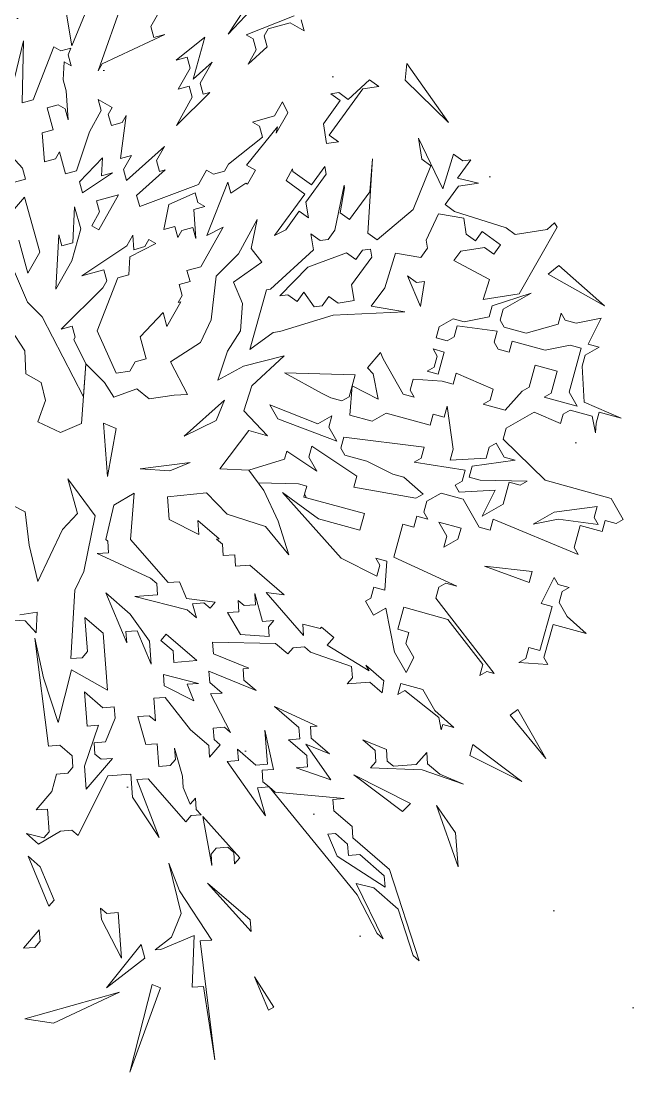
# Model space of a CAD drawing. Header units: millimetres. Extents: x -38151500 to -27467627, y -20617104 to -20349562.
# Drawn here: x -32390210 to -32389573, y -20486738 to -20485660 of the extents above; entities that cross this region are included whole.
import ezdxf

# ---------------------------------------------------------------- set-up
doc = ezdxf.new("R2010")
doc.units = ezdxf.units.MM
doc.header["$MEASUREMENT"] = 0
doc.layers.add('Новый_ГП_озеленение_газон_Ном._пера__74', color=74, linetype='Continuous', lineweight=20)
doc.layers.add('Новый_ГП_озеленение_кустарники_Ном._пера__10', color=7, linetype='Continuous', lineweight=5, true_color=0x616d3a)

msp = doc.modelspace()

# ---------------------------------------------------------------- hatches: boundary and pattern name
at = {"layer": 'Новый_ГП_озеленение_газон_Ном._пера__74', "linetype": 'Continuous', "lineweight": 20}
h = msp.add_hatch(dxfattribs=at)
h.set_pattern_fill('AR_SAND_0005', color=74, style=0, pattern_type=2)
h.set_pattern_definition([(37.5, (5709271.23, 0), (-24.0004694, 734.119856), [0, -579.12, 0, -647.7, 0, -619.125]), (7.5, (5709271.2, 0), (674.284925, 1075.23765), [0, -312.42, 0, -521.97, 0, -200.025]), (327.5, (5708802.6, 0), (1186.488555, 2.155777), [0, -190.5, 0, -685.8, 0, -895.35]), (317.5, (5708802.6, 0), (1145.334679, 334.393985), [0, -95.25, 0, -449.58, 0, -514.35])])
h.paths.add_polyline_path([(-32398350.35, -20497367.72), (-32396559.02, -20498487.23), (-32385931.21, -20481480.46), (-32389482.56, -20479260.77), (-32391580.09, -20482659.05), (-32389868.85, -20483779.86)])

# ---------------------------------------------------------------- linework, layer by layer
at = {"layer": 'Новый_ГП_озеленение_кустарники_Ном._пера__10', "color": 77, "lineweight": 5, "true_color": 0x616d3a}
for p, q in [((-32390083.2, -20485575.84), (-32390130.9, -20485710.44)), ((-32389963.42, -20485620.91), (-32389997.58, -20485672.86)), ((-32389997.58, -20485672.86), (-32389952.88, -20485625.6)), ((-32390166.01, -20485634.52), (-32390157.9, -20485684.88)), ((-32390157.9, -20485684.88), (-32390136.26, -20485632.36)), ((-32390076.69, -20485665.08), (-32390064.47, -20485643.49)), ((-32389929.94, -20485654.12), (-32389979.11, -20485673.81)), ((-32389956.56, -20485667.56), (-32389934.02, -20485661.32)), ((-32389934.02, -20485661.32), (-32389919.62, -20485669.47)), ((-32389919.62, -20485669.47), (-32389922.74, -20485658.2)), ((-32390126.82, -20485703.24), (-32390062.3, -20485673.23)), ((-32390073.57, -20485676.36), (-32390076.69, -20485665.08)), ((-32390062.3, -20485673.23), (-32390073.57, -20485676.36)), ((-32389979.11, -20485673.81), (-32389971.91, -20485677.89)), ((-32389960.64, -20485674.76), (-32389956.56, -20485667.56)), ((-32390207.32, -20485679.74), (-32390218.99, -20485728.1)), ((-32390208.67, -20485743.45), (-32390207.32, -20485679.74)), ((-32390021.41, -20485676.18), (-32390050.83, -20485699.74)), ((-32390033.32, -20485719.17), (-32390021.41, -20485676.18)), ((-32389971.91, -20485677.89), (-32389968.79, -20485689.16)), ((-32389957.52, -20485686.04), (-32389960.64, -20485674.76)), ((-32390176.07, -20485685.87), (-32390197.4, -20485740.33)), ((-32390168.87, -20485689.94), (-32390176.07, -20485685.87)), ((-32390158.85, -20485687.17), (-32390168.87, -20485689.94)), ((-32390161.67, -20485694.02), (-32390158.85, -20485687.17)), ((-32390158.55, -20485705.29), (-32390161.67, -20485694.02)), ((-32389976.94, -20485703.56), (-32389957.52, -20485686.04)), ((-32389968.79, -20485689.16), (-32389976.94, -20485703.56)), ((-32390166.7, -20485719.69), (-32390165.74, -20485701.22)), ((-32390165.74, -20485701.22), (-32390158.55, -20485705.29)), ((-32390130.9, -20485710.44), (-32390126.82, -20485703.24)), ((-32390050.83, -20485699.74), (-32390039.56, -20485696.62)), ((-32390039.56, -20485696.62), (-32390036.44, -20485707.89)), ((-32390013.89, -20485701.65), (-32390033.32, -20485719.17)), ((-32390026.12, -20485723.24), (-32390013.89, -20485701.65)), ((-32389816.02, -20485720.1), (-32389814.5, -20485703.12)), ((-32389814.5, -20485703.12), (-32389771.54, -20485763.35)), ((-32390036.44, -20485707.89), (-32390048.67, -20485729.49)), ((-32390163.58, -20485730.96), (-32390166.7, -20485719.69)), ((-32390048.67, -20485729.49), (-32390037.39, -20485726.37)), ((-32390037.39, -20485726.37), (-32390034.27, -20485737.64)), ((-32390022.99, -20485734.52), (-32390026.12, -20485723.24)), ((-32389874.57, -20485739.81), (-32389852.62, -20485719.61)), ((-32389843.17, -20485726.5), (-32389859.51, -20485729.07)), ((-32389852.62, -20485719.61), (-32389843.17, -20485726.5)), ((-32389771.54, -20485763.35), (-32389816.02, -20485720.1)), ((-32390161.41, -20485760.71), (-32390163.58, -20485730.96)), ((-32390050.57, -20485766.43), (-32390016.23, -20485732.64)), ((-32390034.27, -20485737.64), (-32390050.57, -20485766.43)), ((-32390016.23, -20485732.64), (-32390022.99, -20485734.52)), ((-32389859.51, -20485729.07), (-32389893.95, -20485776.35)), ((-32389892.2, -20485734.2), (-32389884.03, -20485732.92)), ((-32389882.74, -20485741.09), (-32389892.2, -20485734.2)), ((-32389884.03, -20485732.92), (-32389874.57, -20485739.81)), ((-32390197.4, -20485740.33), (-32390208.67, -20485743.45)), ((-32390183, -20485748.48), (-32390171.73, -20485745.36)), ((-32390176.76, -20485771.03), (-32390183, -20485748.48)), ((-32390171.73, -20485745.36), (-32390164.53, -20485749.44)), ((-32390164.53, -20485749.44), (-32390161.41, -20485760.71)), ((-32390116.31, -20485748.22), (-32390130.71, -20485740.07)), ((-32390130.71, -20485740.07), (-32390127.58, -20485751.34)), ((-32390120.39, -20485755.42), (-32390116.31, -20485748.22)), ((-32389941.91, -20485742.41), (-32389950.06, -20485756.8)), ((-32389936.31, -20485753.5), (-32389941.91, -20485742.41)), ((-32389899.96, -20485764.73), (-32389882.74, -20485741.09)), ((-32390127.58, -20485751.34), (-32390139.81, -20485772.94)), ((-32390117.26, -20485766.69), (-32390120.39, -20485755.42)), ((-32390107.9, -20485800.52), (-32390101.91, -20485756.37)), ((-32390101.91, -20485756.37), (-32390105.99, -20485763.57)), ((-32389950.06, -20485756.8), (-32389972.61, -20485763.05)), ((-32389948.19, -20485774.5), (-32389936.31, -20485753.5)), ((-32390188.03, -20485774.15), (-32390176.76, -20485771.03)), ((-32390105.99, -20485763.57), (-32390117.26, -20485766.69)), ((-32389978.59, -20485807.19), (-32389946.94, -20485768.08)), ((-32389972.61, -20485763.05), (-32389965.41, -20485767.13)), ((-32389965.41, -20485767.13), (-32389962.29, -20485778.4)), ((-32389946.94, -20485768.08), (-32389948.19, -20485774.5)), ((-32389896.75, -20485785.16), (-32389899.96, -20485764.73)), ((-32390185.86, -20485803.9), (-32390188.03, -20485774.15)), ((-32390139.81, -20485772.94), (-32390152.99, -20485813)), ((-32389962.29, -20485778.4), (-32389997.06, -20485806.24)), ((-32389893.95, -20485776.35), (-32389884.49, -20485783.23)), ((-32389799.09, -20485801.18), (-32389802.52, -20485779.39)), ((-32389802.52, -20485779.39), (-32389777.61, -20485831.3)), ((-32390225.93, -20485790.72), (-32390208.41, -20485810.14)), ((-32390062.8, -20485788.03), (-32390101.65, -20485823.06)), ((-32390070.95, -20485802.42), (-32390062.8, -20485788.03)), ((-32389884.49, -20485783.23), (-32389896.75, -20485785.16)), ((-32390174.59, -20485800.78), (-32390185.86, -20485803.9)), ((-32390170.51, -20485793.58), (-32390174.59, -20485800.78)), ((-32390164.27, -20485816.13), (-32390170.51, -20485793.58)), ((-32390149.87, -20485824.28), (-32390126.37, -20485799.56)), ((-32390126.37, -20485799.56), (-32390127.32, -20485818.03)), ((-32390096.62, -20485797.39), (-32390107.9, -20485800.52)), ((-32390104.78, -20485811.79), (-32390096.62, -20485797.39)), ((-32390067.83, -20485813.7), (-32390070.95, -20485802.42)), ((-32389849.41, -20485800.71), (-32389854.19, -20485876.83)), ((-32389852.44, -20485834.68), (-32389849.41, -20485800.71)), ((-32389789.64, -20485808.07), (-32389799.09, -20485801.18)), ((-32389777.61, -20485831.3), (-32389766.4, -20485796.04)), ((-32389766.4, -20485796.04), (-32389756.95, -20485802.93)), ((-32389748.78, -20485801.65), (-32389762.55, -20485820.56)), ((-32389756.95, -20485802.93), (-32389748.78, -20485801.65)), ((-32390208.41, -20485810.14), (-32390205.29, -20485821.42)), ((-32390152.99, -20485813), (-32390164.27, -20485816.13)), ((-32390101.65, -20485823.06), (-32390104.78, -20485811.79)), ((-32390091.33, -20485838.41), (-32390062.19, -20485812.14)), ((-32390062.19, -20485812.14), (-32390067.83, -20485813.7)), ((-32390019.61, -20485812.48), (-32390027.76, -20485826.88)), ((-32390012.41, -20485816.56), (-32390019.61, -20485812.48)), ((-32390001.14, -20485813.44), (-32390012.41, -20485816.56)), ((-32389997.06, -20485806.24), (-32390001.14, -20485813.44)), ((-32389969.59, -20485812.29), (-32389978.59, -20485807.19)), ((-32389977.74, -20485826.68), (-32389969.59, -20485812.29)), ((-32389938.01, -20485823.01), (-32389931.55, -20485810.83)), ((-32389931.55, -20485810.83), (-32389931.13, -20485813.55)), ((-32389931.13, -20485813.55), (-32389912.21, -20485827.33)), ((-32389912.21, -20485827.33), (-32389898.44, -20485808.42)), ((-32389898.44, -20485808.42), (-32389897.15, -20485816.59)), ((-32389807.73, -20485852.78), (-32389789.64, -20485808.07)), ((-32390205.29, -20485821.42), (-32390216.56, -20485824.54)), ((-32390146.75, -20485835.55), (-32390149.87, -20485824.28)), ((-32390116.05, -20485814.91), (-32390146.75, -20485835.55)), ((-32390127.32, -20485818.03), (-32390116.05, -20485814.91)), ((-32390019.35, -20485879.17), (-32389998.02, -20485824.71)), ((-32389998.02, -20485824.71), (-32389994.89, -20485835.99)), ((-32389919.1, -20485836.78), (-32389938.01, -20485823.01)), ((-32389897.15, -20485816.59), (-32389917.82, -20485844.96)), ((-32389762.55, -20485820.56), (-32389740.84, -20485825.52)), ((-32390027.76, -20485826.88), (-32390088.21, -20485849.69)), ((-32390058.46, -20485847.52), (-32390031.39, -20485835.69)), ((-32390031.39, -20485835.69), (-32390028.72, -20485845.35)), ((-32389994.89, -20485835.99), (-32389979.54, -20485825.66)), ((-32389979.54, -20485825.66), (-32389977.74, -20485826.68)), ((-32389888.17, -20485873.79), (-32389878.67, -20485827.64)), ((-32389878.24, -20485830.36), (-32389882.56, -20485856.16)), ((-32389878.67, -20485827.64), (-32389878.24, -20485830.36)), ((-32389873.11, -20485863.05), (-32389852.44, -20485834.68)), ((-32389761.27, -20485828.73), (-32389775.04, -20485847.64)), ((-32389740.84, -20485825.52), (-32389761.27, -20485828.73)), ((-32390233.82, -20485871.81), (-32390206.24, -20485839.89)), ((-32390206.24, -20485839.89), (-32390190.63, -20485896.26)), ((-32390132.35, -20485843.71), (-32390109.81, -20485837.46)), ((-32390129.23, -20485854.98), (-32390132.35, -20485843.71)), ((-32390109.81, -20485837.46), (-32390130.19, -20485873.45)), ((-32390088.21, -20485849.69), (-32390091.33, -20485838.41)), ((-32390028.72, -20485845.35), (-32390021.52, -20485849.43)), ((-32389950.1, -20485879.34), (-32389919.1, -20485836.78)), ((-32389917.82, -20485844.96), (-32389915.25, -20485861.3)), ((-32390156.81, -20485886.89), (-32390154.9, -20485849.95)), ((-32390154.9, -20485849.95), (-32390148.66, -20485872.5)), ((-32390137.38, -20485869.38), (-32390129.23, -20485854.98)), ((-32390063.49, -20485873.19), (-32390058.46, -20485847.52)), ((-32390021.52, -20485849.43), (-32390032.79, -20485852.55)), ((-32390032.79, -20485852.55), (-32390030.62, -20485882.3)), ((-32389924.71, -20485854.41), (-32389938.48, -20485873.32)), ((-32389915.25, -20485861.3), (-32389924.71, -20485854.41)), ((-32389882.56, -20485856.16), (-32389873.11, -20485863.05)), ((-32389844.74, -20485883.71), (-32389807.73, -20485852.78)), ((-32389781.93, -20485857.1), (-32389794.42, -20485884.18)), ((-32389756.13, -20485861.42), (-32389781.93, -20485857.1)), ((-32389775.04, -20485847.64), (-32389765.59, -20485854.53)), ((-32389765.59, -20485854.53), (-32389712.7, -20485871.34)), ((-32389987.08, -20485898.01), (-32389967.73, -20485862.73)), ((-32389967.73, -20485862.73), (-32389974.02, -20485892.58)), ((-32389753.56, -20485877.76), (-32389756.13, -20485861.42)), ((-32389670.56, -20485873.09), (-32389663.19, -20485866.31)), ((-32389663.19, -20485866.31), (-32389660.26, -20485870.68)), ((-32390174.07, -20485934.16), (-32390171.21, -20485878.74)), ((-32390171.21, -20485878.74), (-32390168.08, -20485890.02)), ((-32390148.66, -20485872.5), (-32390157.76, -20485905.37)), ((-32390130.19, -20485873.45), (-32390137.38, -20485869.38)), ((-32390101.39, -20485889.76), (-32390095.28, -20485878.96)), ((-32390095.28, -20485878.96), (-32390094.19, -20485893.83)), ((-32390052.22, -20485870.07), (-32390063.49, -20485873.19)), ((-32390049.1, -20485881.34), (-32390052.22, -20485870.07)), ((-32390045.02, -20485874.14), (-32390049.1, -20485881.34)), ((-32390033.75, -20485871.02), (-32390045.02, -20485874.14)), ((-32390030.62, -20485882.3), (-32390033.75, -20485871.02)), ((-32390025.64, -20485911.26), (-32390002.71, -20485870.77)), ((-32390002.71, -20485870.77), (-32390019.35, -20485879.17)), ((-32389938.48, -20485873.32), (-32389950.1, -20485879.34)), ((-32389910.11, -20485893.99), (-32389912.68, -20485877.64)), ((-32389912.68, -20485877.64), (-32389903.23, -20485884.53)), ((-32389895.05, -20485883.25), (-32389888.17, -20485873.79)), ((-32389854.19, -20485876.83), (-32389844.74, -20485883.71)), ((-32389744.11, -20485884.65), (-32389753.56, -20485877.76)), ((-32389737.22, -20485875.19), (-32389744.11, -20485884.65)), ((-32389718.31, -20485888.97), (-32389737.22, -20485875.19)), ((-32389712.7, -20485871.34), (-32389703.25, -20485878.23)), ((-32389703.25, -20485878.23), (-32389670.56, -20485873.09)), ((-32389660.26, -20485870.68), (-32389699.28, -20485939.01)), ((-32390230.7, -20485883.08), (-32390203.02, -20485947.44)), ((-32390202.86, -20485917.86), (-32390212.23, -20485884.03)), ((-32390168.08, -20485890.02), (-32390156.81, -20485886.89)), ((-32390147.44, -20485920.72), (-32390101.39, -20485889.76)), ((-32390071.65, -20485887.59), (-32390098.27, -20485901.03)), ((-32390082.92, -20485890.71), (-32390078.84, -20485883.51)), ((-32390078.84, -20485883.51), (-32390071.65, -20485887.59)), ((-32389903.23, -20485884.53), (-32389895.05, -20485883.25)), ((-32389794.42, -20485884.18), (-32389793.14, -20485892.35)), ((-32389725.2, -20485898.42), (-32389718.31, -20485888.97)), ((-32390190.63, -20485896.26), (-32390202.86, -20485917.86)), ((-32390098.27, -20485901.03), (-32390099.22, -20485919.5)), ((-32390094.19, -20485893.83), (-32390082.92, -20485890.71)), ((-32390009.8, -20485921.08), (-32389987.08, -20485898.01)), ((-32389974.02, -20485892.58), (-32389963.03, -20485906.72)), ((-32389954.01, -20485934.38), (-32389910.11, -20485893.99)), ((-32389876.14, -20485897.02), (-32389915.72, -20485911.61)), ((-32389866.69, -20485903.91), (-32389876.14, -20485897.02)), ((-32389859.8, -20485894.45), (-32389866.69, -20485903.91)), ((-32389851.63, -20485893.17), (-32389859.8, -20485894.45)), ((-32389850.34, -20485901.34), (-32389851.63, -20485893.17)), ((-32389825.83, -20485897.49), (-32389837.03, -20485932.75)), ((-32389800.03, -20485901.81), (-32389825.83, -20485897.49)), ((-32389793.14, -20485892.35), (-32389800.03, -20485901.81)), ((-32389766.05, -20485904.84), (-32389759.17, -20485895.39)), ((-32389759.17, -20485895.39), (-32389734.65, -20485891.54)), ((-32389734.65, -20485891.54), (-32389725.2, -20485898.42)), ((-32390157.76, -20485905.37), (-32390174.07, -20485934.16)), ((-32390039.73, -20485915.17), (-32390025.64, -20485911.26)), ((-32389963.03, -20485906.72), (-32389991.92, -20485927.25)), ((-32389915.72, -20485911.61), (-32389944.55, -20485941.27)), ((-32389871, -20485929.71), (-32389850.34, -20485901.34)), ((-32389729.52, -20485924.22), (-32389766.05, -20485904.84)), ((-32389669.37, -20485918.74), (-32389658.44, -20485909.99)), ((-32389658.44, -20485909.99), (-32389611.89, -20485951.52)), ((-32390124.89, -20485914.47), (-32390147.44, -20485920.72)), ((-32390121.77, -20485925.75), (-32390124.89, -20485914.47)), ((-32390099.22, -20485919.5), (-32390110.5, -20485922.62)), ((-32390036.61, -20485926.44), (-32390039.73, -20485915.17)), ((-32390015.02, -20485965.79), (-32390009.8, -20485921.08)), ((-32389813.8, -20485920.72), (-32389804.35, -20485927.61)), ((-32389800.49, -20485952.12), (-32389813.8, -20485920.72)), ((-32389611.89, -20485951.52), (-32389669.37, -20485918.74)), ((-32390168.78, -20485975.18), (-32390125.85, -20485932.95)), ((-32390110.5, -20485922.62), (-32390131.83, -20485977.09)), ((-32390125.85, -20485932.95), (-32390121.77, -20485925.75)), ((-32390047.88, -20485929.56), (-32390036.61, -20485926.44)), ((-32390044.76, -20485940.84), (-32390047.88, -20485929.56)), ((-32389991.92, -20485927.25), (-32389982.87, -20485949.01)), ((-32389868.44, -20485946.05), (-32389871, -20485929.71)), ((-32389837.03, -20485932.75), (-32389850.81, -20485951.66)), ((-32389804.35, -20485927.61), (-32389796.17, -20485926.32)), ((-32389796.17, -20485926.32), (-32389800.49, -20485952.12)), ((-32389736.05, -20485944.79), (-32389729.52, -20485924.22)), ((-32390048.84, -20485948.03), (-32390044.76, -20485940.84)), ((-32389975.29, -20485996.17), (-32389958.09, -20485935.02)), ((-32389958.09, -20485935.02), (-32389954.01, -20485934.38)), ((-32389944.55, -20485941.27), (-32389936.38, -20485939.98)), ((-32389936.38, -20485939.98), (-32389926.92, -20485946.87)), ((-32389926.92, -20485946.87), (-32389920.04, -20485937.41)), ((-32389920.04, -20485937.41), (-32389909.3, -20485952.47)), ((-32389901.12, -20485951.19), (-32389894.24, -20485941.73)), ((-32389894.24, -20485941.73), (-32389884.78, -20485948.62)), ((-32389699.28, -20485939.01), (-32389736.05, -20485944.79)), ((-32389726.85, -20485951.52), (-32389686.83, -20485938.22)), ((-32389686.83, -20485938.22), (-32389715.57, -20485954.61)), ((-32390203.02, -20485947.44), (-32390188, -20485962.48)), ((-32390060.28, -20485972.45), (-32390046.02, -20485947.25)), ((-32390046.02, -20485947.25), (-32390048.84, -20485948.03)), ((-32389982.87, -20485949.01), (-32389984.81, -20485977.04)), ((-32389909.3, -20485952.47), (-32389901.12, -20485951.19)), ((-32389884.78, -20485948.62), (-32389868.44, -20485946.05)), ((-32389850.81, -20485951.66), (-32389816.41, -20485957.42)), ((-32389729.94, -20485962.8), (-32389726.85, -20485951.52)), ((-32389715.57, -20485954.61), (-32389718.66, -20485965.89)), ((-32390188, -20485962.48), (-32390145.87, -20486044.75)), ((-32390087.69, -20485983.07), (-32390064.19, -20485958.36)), ((-32390064.19, -20485958.36), (-32390060.28, -20485972.45)), ((-32389889.73, -20485961.06), (-32389944.44, -20485977.53)), ((-32389816.41, -20485957.42), (-32389889.73, -20485961.06)), ((-32389781.25, -20485973.02), (-32389766.88, -20485964.82)), ((-32389766.88, -20485964.82), (-32389755.6, -20485967.91)), ((-32389755.6, -20485967.91), (-32389729.94, -20485962.8)), ((-32389659.15, -20485970.05), (-32389656.06, -20485958.76)), ((-32389656.06, -20485958.76), (-32389651.97, -20485965.95)), ((-32389640.68, -20485969.04), (-32389615.03, -20485963.93)), ((-32389615.03, -20485963.93), (-32389628.39, -20485990.59)), ((-32390220.57, -20485974.78), (-32390205.96, -20485997.62)), ((-32390157.5, -20485972.06), (-32390168.78, -20485975.18)), ((-32390154.38, -20485983.33), (-32390157.5, -20485972.06)), ((-32390025.78, -20485988.99), (-32390015.02, -20485965.79)), ((-32389784.34, -20485984.3), (-32389781.25, -20485973.02)), ((-32389762.78, -20485972.01), (-32389765.87, -20485983.29)), ((-32389721.75, -20485977.18), (-32389762.78, -20485972.01)), ((-32389718.66, -20485965.89), (-32389714.56, -20485973.08)), ((-32389714.56, -20485973.08), (-32389691.99, -20485979.25)), ((-32389691.99, -20485979.25), (-32389659.15, -20485970.05)), ((-32389651.97, -20485965.95), (-32389640.68, -20485969.04)), ((-32390155.74, -20485985.73), (-32390154.38, -20485983.33)), ((-32390143.56, -20486010.92), (-32390155.74, -20485985.73)), ((-32390131.83, -20485977.09), (-32390112.18, -20486020.52)), ((-32390081.44, -20486005.62), (-32390087.69, -20485983.07)), ((-32389984.81, -20485977.04), (-32389998.23, -20485997.94)), ((-32389951.25, -20485978.6), (-32389975.29, -20485996.17)), ((-32389944.44, -20485977.53), (-32389951.25, -20485978.6)), ((-32389773.06, -20485987.39), (-32389784.34, -20485984.3)), ((-32389765.87, -20485983.29), (-32389773.06, -20485987.39)), ((-32389724.83, -20485988.46), (-32389721.75, -20485977.18)), ((-32390205.96, -20485997.62), (-32390204.76, -20486020.95)), ((-32390056.72, -20486008.68), (-32390025.78, -20485988.99)), ((-32389998.23, -20485997.94), (-32390008.03, -20486027.55)), ((-32389783.33, -20486002.77), (-32389787.43, -20485995.59)), ((-32389787.43, -20485995.59), (-32389776.14, -20485998.68)), ((-32389720.73, -20485995.64), (-32389724.83, -20485988.46)), ((-32389709.45, -20485998.73), (-32389720.73, -20485995.64)), ((-32389706.36, -20485987.45), (-32389709.45, -20485998.73)), ((-32389672.51, -20485996.71), (-32389706.36, -20485987.45)), ((-32389646.86, -20485991.6), (-32389672.51, -20485996.71)), ((-32389647.92, -20486039.83), (-32389635.57, -20485994.69)), ((-32389635.57, -20485994.69), (-32389646.86, -20485991.6)), ((-32389617.1, -20485993.68), (-32389631.48, -20486001.88)), ((-32389628.39, -20485990.59), (-32389617.1, -20485993.68)), ((-32390098.15, -20486018.34), (-32390092.72, -20486008.74)), ((-32390092.72, -20486008.74), (-32390081.44, -20486005.62)), ((-32390039.33, -20486042.28), (-32390056.72, -20486008.68)), ((-32389981.68, -20486013.18), (-32389940.11, -20486002.68)), ((-32389940.11, -20486002.68), (-32389973.23, -20486033.48)), ((-32389854.71, -20486014.91), (-32389841.22, -20485999.25)), ((-32389841.22, -20485999.25), (-32389838.74, -20486005.8)), ((-32389838.74, -20486005.8), (-32389818.25, -20486041.73)), ((-32389786.42, -20486014.06), (-32389783.33, -20486002.77)), ((-32389776.14, -20485998.68), (-32389782.32, -20486021.24)), ((-32389631.48, -20486001.88), (-32389634.56, -20486013.16)), ((-32390147.74, -20486072.08), (-32390143.56, -20486010.92)), ((-32390145.87, -20486044.75), (-32390143.56, -20486010.92)), ((-32390143.56, -20486010.92), (-32390124.4, -20486030.04)), ((-32390112.18, -20486020.52), (-32390098.15, -20486018.34)), ((-32390008.03, -20486027.55), (-32389981.68, -20486013.18)), ((-32389849.01, -20486021.19), (-32389854.71, -20486014.91)), ((-32389793.6, -20486018.16), (-32389786.42, -20486014.06)), ((-32389782.32, -20486021.24), (-32389793.6, -20486018.16)), ((-32389688.96, -20486034.66), (-32389682.79, -20486012.09)), ((-32389682.79, -20486012.09), (-32389660.22, -20486018.27)), ((-32389660.22, -20486018.27), (-32389666.39, -20486040.84)), ((-32389634.56, -20486013.16), (-32389632.54, -20486050.1)), ((-32390204.76, -20486020.95), (-32390189.17, -20486029.77)), ((-32390189.17, -20486029.77), (-32390184.83, -20486048.38)), ((-32390124.4, -20486030.04), (-32390114.86, -20486044.79)), ((-32389901.01, -20486041.32), (-32389939.78, -20486020.01)), ((-32389939.78, -20486020.01), (-32389867.48, -20486022.2)), ((-32389867.48, -20486022.2), (-32389870.57, -20486033.48)), ((-32389843.9, -20486046.84), (-32389849.01, -20486021.19)), ((-32389811.06, -20486037.64), (-32389807.97, -20486026.35)), ((-32389807.97, -20486026.35), (-32389778.22, -20486028.43)), ((-32389778.22, -20486028.43), (-32389766.94, -20486031.52)), ((-32389766.94, -20486031.52), (-32389763.85, -20486020.23)), ((-32389763.85, -20486020.23), (-32389725.9, -20486036.68)), ((-32390114.86, -20486044.79), (-32390091.05, -20486036.58)), ((-32390091.05, -20486036.58), (-32390078.37, -20486046.61)), ((-32389973.23, -20486033.48), (-32389981.34, -20486058.97)), ((-32389870.57, -20486033.48), (-32389873.66, -20486044.76)), ((-32389872.64, -20486063.23), (-32389870.57, -20486033.48)), ((-32389870.57, -20486033.48), (-32389843.9, -20486046.84)), ((-32389806.96, -20486044.82), (-32389811.06, -20486037.64)), ((-32389725.9, -20486036.68), (-32389728.99, -20486047.97)), ((-32389713.61, -20486058.24), (-32389696.15, -20486038.76)), ((-32389696.15, -20486038.76), (-32389688.96, -20486034.66)), ((-32389666.39, -20486040.84), (-32389673.58, -20486044.93)), ((-32389639.73, -20486054.2), (-32389647.92, -20486039.83)), ((-32390184.83, -20486048.38), (-32390192.69, -20486070.37)), ((-32390078.37, -20486046.61), (-32390052.75, -20486042.75)), ((-32390052.75, -20486042.75), (-32390039.33, -20486042.28)), ((-32390001.35, -20486048.08), (-32390042.61, -20486084.94)), ((-32390009.92, -20486068.87), (-32390001.35, -20486048.08)), ((-32389892.12, -20486045.78), (-32389901.01, -20486041.32)), ((-32389880.84, -20486048.86), (-32389892.12, -20486045.78)), ((-32389873.66, -20486044.76), (-32389880.84, -20486048.86)), ((-32389818.25, -20486041.73), (-32389806.96, -20486044.82)), ((-32389728.99, -20486047.97), (-32389736.17, -20486052.06)), ((-32389736.17, -20486052.06), (-32389713.61, -20486058.24)), ((-32389673.58, -20486044.93), (-32389639.73, -20486054.2)), ((-32389632.54, -20486050.1), (-32389594.59, -20486066.55)), ((-32389981.34, -20486058.97), (-32389957.06, -20486084.6)), ((-32389946.52, -20486067.28), (-32389954.72, -20486052.9)), ((-32389954.72, -20486052.9), (-32389905.49, -20486072.44)), ((-32389835.71, -20486061.21), (-32389850.08, -20486069.41)), ((-32389790.57, -20486073.56), (-32389835.71, -20486061.21)), ((-32389787.48, -20486062.28), (-32389790.57, -20486073.56)), ((-32389776.2, -20486065.37), (-32389787.48, -20486062.28)), ((-32389773.11, -20486054.08), (-32389776.2, -20486065.37)), ((-32389766.99, -20486098.21), (-32389773.11, -20486054.08)), ((-32389683.85, -20486060.32), (-32389712.6, -20486076.71)), ((-32389656.75, -20486072.06), (-32389683.85, -20486060.32)), ((-32389654.1, -20486062.39), (-32389656.75, -20486072.06)), ((-32389646.91, -20486058.29), (-32389654.1, -20486062.39)), ((-32389624.35, -20486064.47), (-32389646.91, -20486058.29)), ((-32389617.16, -20486060.37), (-32389620.25, -20486071.66)), ((-32389594.59, -20486066.55), (-32389617.16, -20486060.37)), ((-32390192.69, -20486070.37), (-32390169.49, -20486081.14)), ((-32390169.49, -20486081.14), (-32390147.74, -20486072.08)), ((-32390121.24, -20486126.2), (-32390125.22, -20486071.58)), ((-32390125.22, -20486071.58), (-32390112.28, -20486076.92)), ((-32390042.61, -20486084.94), (-32390009.92, -20486068.87)), ((-32389886.01, -20486089.9), (-32389946.52, -20486067.28)), ((-32389905.49, -20486072.44), (-32389891.11, -20486064.24)), ((-32389891.11, -20486064.24), (-32389894.2, -20486075.53)), ((-32389850.08, -20486069.41), (-32389872.64, -20486063.23)), ((-32389620.94, -20486081.57), (-32389624.35, -20486064.47)), ((-32389620.25, -20486071.66), (-32389620.94, -20486081.57)), ((-32390112.28, -20486076.92), (-32390121.24, -20486126.2)), ((-32389976.39, -20486079.04), (-32390005.89, -20486118.54)), ((-32389957.06, -20486084.6), (-32389976.39, -20486079.04)), ((-32389894.2, -20486075.53), (-32389886.01, -20486089.9)), ((-32389712.6, -20486076.71), (-32389715.68, -20486087.99)), ((-32389914.75, -20486106.29), (-32389911.66, -20486095.01)), ((-32389911.66, -20486095.01), (-32389865.52, -20486125.83)), ((-32389881.91, -20486097.09), (-32389878.82, -20486085.8)), ((-32389878.82, -20486085.8), (-32389796.75, -20486096.13)), ((-32389722.87, -20486092.09), (-32389730.05, -20486096.19)), ((-32389714.67, -20486106.46), (-32389722.87, -20486092.09)), ((-32389715.68, -20486087.99), (-32389672.63, -20486130.1)), ((-32389939.63, -20486108.58), (-32389937.32, -20486100.12)), ((-32389937.32, -20486100.12), (-32389906.55, -20486120.66)), ((-32389877.81, -20486104.27), (-32389881.91, -20486097.09)), ((-32389855.24, -20486110.45), (-32389877.81, -20486104.27)), ((-32389796.75, -20486096.13), (-32389799.83, -20486107.42)), ((-32389770.08, -20486109.49), (-32389766.99, -20486098.21)), ((-32389730.05, -20486096.19), (-32389733.14, -20486107.47)), ((-32390087.71, -20486118.48), (-32390036.33, -20486111.86)), ((-32390036.33, -20486111.86), (-32390057.3, -20486120.59)), ((-32389976.4, -20486119.88), (-32389939.63, -20486108.58)), ((-32389906.55, -20486120.66), (-32389914.75, -20486106.29)), ((-32389828.58, -20486123.81), (-32389855.24, -20486110.45)), ((-32389799.83, -20486107.42), (-32389807.02, -20486111.51)), ((-32389807.02, -20486111.51), (-32389754.7, -20486119.77)), ((-32389733.14, -20486107.47), (-32389770.08, -20486109.49)), ((-32389750.6, -20486126.95), (-32389747.51, -20486115.67)), ((-32389747.51, -20486115.67), (-32389703.39, -20486109.55)), ((-32389703.39, -20486109.55), (-32389714.67, -20486106.46)), ((-32390057.3, -20486120.59), (-32390087.71, -20486118.48)), ((-32390005.89, -20486118.54), (-32389976.4, -20486119.88)), ((-32389966.82, -20486132.76), (-32389976.4, -20486119.88)), ((-32389976.4, -20486119.88), (-32389960.94, -20486140.67)), ((-32389865.52, -20486125.83), (-32389868.6, -20486137.11)), ((-32389817.29, -20486126.9), (-32389828.58, -20486123.81)), ((-32389797.81, -20486144.35), (-32389817.29, -20486126.9)), ((-32389754.7, -20486119.77), (-32389757.79, -20486131.05)), ((-32389739.32, -20486130.04), (-32389750.6, -20486126.95)), ((-32390133.86, -20486166.7), (-32390161.93, -20486128.48)), ((-32390161.93, -20486128.48), (-32390152, -20486164.04)), ((-32389925.29, -20486133.73), (-32389966.82, -20486132.76)), ((-32389916.83, -20486136.05), (-32389925.29, -20486133.73)), ((-32389919.14, -20486144.51), (-32389916.83, -20486136.05)), ((-32389868.6, -20486137.11), (-32389805, -20486148.45)), ((-32389757.79, -20486131.05), (-32389764.97, -20486135.15)), ((-32389764.97, -20486135.15), (-32389760.87, -20486142.33)), ((-32389691.09, -20486131.11), (-32389739.32, -20486130.04)), ((-32389715.74, -20486154.68), (-32389709.56, -20486132.12)), ((-32389709.56, -20486132.12), (-32389698.28, -20486135.2)), ((-32389698.28, -20486135.2), (-32389691.09, -20486131.11)), ((-32389672.63, -20486130.1), (-32389604.92, -20486148.62)), ((-32390205.41, -20486162.45), (-32390233.32, -20486148.54)), ((-32390093.71, -20486143.43), (-32390114.84, -20486155.67)), ((-32390097.56, -20486190.94), (-32390093.71, -20486143.43)), ((-32390019.55, -20486142.94), (-32390059.75, -20486147.08)), ((-32390059.75, -20486147.08), (-32390058.03, -20486170.41)), ((-32389998.54, -20486164.82), (-32390019.55, -20486142.94)), ((-32389960.94, -20486140.67), (-32389946.21, -20486171.97)), ((-32389881.75, -20486210.08), (-32389941.73, -20486142.66)), ((-32389941.73, -20486142.66), (-32389904.8, -20486169.66)), ((-32389919.91, -20486147.33), (-32389919.14, -20486144.51)), ((-32389917.09, -20486148.1), (-32389919.91, -20486147.33)), ((-32389917.09, -20486148.1), (-32389919.14, -20486144.51)), ((-32389919.14, -20486144.51), (-32389917.09, -20486148.1)), ((-32389857.85, -20486164.31), (-32389917.09, -20486148.1)), ((-32389805, -20486148.45), (-32389797.81, -20486144.35)), ((-32389779.34, -20486143.34), (-32389793.72, -20486151.54)), ((-32389756.78, -20486149.52), (-32389779.34, -20486143.34)), ((-32389760.87, -20486142.33), (-32389723.94, -20486140.31)), ((-32389723.94, -20486140.31), (-32389737.3, -20486166.98)), ((-32389604.92, -20486148.62), (-32389592.63, -20486170.18)), ((-32390114.84, -20486155.67), (-32390122.99, -20486190.86)), ((-32389793.72, -20486151.54), (-32389796.8, -20486162.82)), ((-32389740.38, -20486178.26), (-32389756.78, -20486149.52)), ((-32389737.3, -20486166.98), (-32389715.74, -20486154.68)), ((-32389619.29, -20486156.82), (-32389663.42, -20486162.94)), ((-32389622.38, -20486168.1), (-32389619.29, -20486156.82)), ((-32390201.44, -20486196.53), (-32390205.41, -20486162.45)), ((-32390152, -20486164.04), (-32390167.23, -20486180.59)), ((-32390145.51, -20486223.63), (-32390133.86, -20486166.7)), ((-32390058.03, -20486170.41), (-32390027.56, -20486185.76)), ((-32389959.27, -20486177.41), (-32389998.54, -20486164.82)), ((-32389904.8, -20486169.66), (-32389862.48, -20486181.24)), ((-32389862.48, -20486181.24), (-32389857.85, -20486164.31)), ((-32389803.99, -20486166.92), (-32389807.08, -20486178.21)), ((-32389792.7, -20486170.01), (-32389803.99, -20486166.92)), ((-32389796.8, -20486162.82), (-32389792.7, -20486170.01)), ((-32389726.01, -20486170.07), (-32389729.1, -20486181.35)), ((-32389638.83, -20486206.05), (-32389726.01, -20486170.07)), ((-32389663.42, -20486162.94), (-32389684.98, -20486175.23)), ((-32389684.98, -20486175.23), (-32389659.32, -20486170.12)), ((-32389659.32, -20486170.12), (-32389618.28, -20486175.29)), ((-32389618.28, -20486175.29), (-32389622.38, -20486168.1)), ((-32389592.63, -20486170.18), (-32389599.81, -20486174.28)), ((-32390167.23, -20486180.59), (-32390192.75, -20486233.75)), ((-32390027.56, -20486185.76), (-32390028.64, -20486171.17)), ((-32390028.64, -20486171.17), (-32390006.72, -20486190.08)), ((-32389935.23, -20486206.54), (-32389959.27, -20486177.41)), ((-32389946.21, -20486171.97), (-32389935.23, -20486206.54)), ((-32389818.36, -20486175.12), (-32389827.62, -20486208.97)), ((-32389807.08, -20486178.21), (-32389818.36, -20486175.12)), ((-32389773.22, -20486187.47), (-32389781.42, -20486173.1)), ((-32389781.42, -20486173.1), (-32389758.85, -20486179.27)), ((-32389758.85, -20486179.27), (-32389761.94, -20486190.56)), ((-32389729.1, -20486181.35), (-32389740.38, -20486178.26)), ((-32389636.75, -20486176.3), (-32389642.93, -20486198.86)), ((-32389614.19, -20486182.47), (-32389636.75, -20486176.3)), ((-32389611.1, -20486171.19), (-32389614.19, -20486182.47)), ((-32389599.81, -20486174.28), (-32389611.1, -20486171.19)), ((-32390122.99, -20486190.86), (-32390120.9, -20486192.66)), ((-32390059.11, -20486235.01), (-32390097.56, -20486190.94)), ((-32390006.72, -20486190.08), (-32390009.63, -20486190.29)), ((-32390009.63, -20486190.29), (-32390003.37, -20486195.7)), ((-32389776.31, -20486198.75), (-32389773.22, -20486187.47)), ((-32389761.94, -20486190.56), (-32389776.31, -20486198.75)), ((-32390192.75, -20486233.75), (-32390201.44, -20486196.53)), ((-32390120.9, -20486192.66), (-32390120.03, -20486204.33)), ((-32390003.37, -20486195.7), (-32390002.5, -20486207.36)), ((-32389642.93, -20486198.86), (-32389638.83, -20486206.05)), ((-32390120.03, -20486204.33), (-32390131.7, -20486205.19)), ((-32390131.7, -20486205.19), (-32390077.04, -20486230.47)), ((-32390002.5, -20486207.36), (-32389990.84, -20486206.5)), ((-32389990.84, -20486206.5), (-32389989.97, -20486218.17)), ((-32389845.08, -20486228.45), (-32389881.75, -20486210.08)), ((-32389834.81, -20486213.07), (-32389846.09, -20486209.98)), ((-32389846.09, -20486209.98), (-32389841.99, -20486217.17)), ((-32389836.89, -20486242.82), (-32389834.81, -20486213.07)), ((-32389827.62, -20486208.97), (-32389763.01, -20486238.78)), ((-32390154.58, -20486242.86), (-32390145.51, -20486223.63)), ((-32389989.97, -20486218.17), (-32389975.39, -20486217.09)), ((-32389975.39, -20486217.09), (-32389940.15, -20486247.47)), ((-32389841.99, -20486217.17), (-32389845.08, -20486228.45)), ((-32389689.13, -20486234.74), (-32389734.66, -20486218.23)), ((-32389734.66, -20486218.23), (-32389686.04, -20486223.45)), ((-32389686.04, -20486223.45), (-32389689.13, -20486234.74)), ((-32390077.04, -20486230.47), (-32390070.78, -20486235.88)), ((-32390047.44, -20486234.15), (-32390059.11, -20486235.01)), ((-32390040.32, -20486251.22), (-32390047.44, -20486234.15)), ((-32389676.84, -20486256.29), (-32389663.47, -20486229.63)), ((-32389663.47, -20486229.63), (-32389659.38, -20486236.81)), ((-32390158.93, -20486312.78), (-32390154.58, -20486242.86)), ((-32390097.79, -20486267.2), (-32390122.85, -20486245.59)), ((-32390122.85, -20486245.59), (-32390101.46, -20486296.8)), ((-32390070.78, -20486235.88), (-32390069.91, -20486247.54)), ((-32389962.32, -20486274.77), (-32389970.32, -20486246.04)), ((-32389970.32, -20486246.04), (-32389969.45, -20486257.7)), ((-32389940.15, -20486247.47), (-32389958.65, -20486245.17)), ((-32389958.65, -20486245.17), (-32389920.19, -20486289.25)), ((-32389851.26, -20486251.02), (-32389848.17, -20486239.73)), ((-32389848.17, -20486239.73), (-32389836.89, -20486242.82)), ((-32389781.48, -20486239.79), (-32389784.56, -20486251.07)), ((-32389774.29, -20486235.69), (-32389781.48, -20486239.79)), ((-32389763.01, -20486238.78), (-32389774.29, -20486235.69)), ((-32389659.38, -20486236.81), (-32389648.09, -20486239.9)), ((-32389655.28, -20486244), (-32389658.37, -20486255.28)), ((-32389648.09, -20486239.9), (-32389655.28, -20486244)), ((-32390069.91, -20486247.54), (-32390093.25, -20486249.27)), ((-32390093.25, -20486249.27), (-32390039.45, -20486262.88)), ((-32390010.72, -20486254.89), (-32390040.32, -20486251.22)), ((-32390034.05, -20486256.62), (-32390022.38, -20486255.76)), ((-32390030.05, -20486270.99), (-32390034.05, -20486256.62)), ((-32390022.38, -20486255.76), (-32390016.12, -20486261.16)), ((-32390016.12, -20486261.16), (-32390010.72, -20486254.89)), ((-32389981.12, -20486258.57), (-32389987.38, -20486253.17)), ((-32389987.38, -20486253.17), (-32389986.52, -20486264.83)), ((-32389856.65, -20486254.09), (-32389851.26, -20486251.02)), ((-32389848.45, -20486268.46), (-32389856.65, -20486254.09)), ((-32389784.56, -20486251.07), (-32389724.78, -20486328.08)), ((-32389665.55, -20486259.38), (-32389676.84, -20486256.29)), ((-32389658.37, -20486255.28), (-32389650.17, -20486269.65)), ((-32390210.92, -20486267.88), (-32390193.2, -20486265.41)), ((-32390193.2, -20486265.41), (-32390194.43, -20486286.43)), ((-32390078.13, -20486295.07), (-32390097.79, -20486267.2)), ((-32390039.45, -20486262.88), (-32390030.05, -20486270.99)), ((-32389986.52, -20486264.83), (-32389998.19, -20486265.7)), ((-32389998.19, -20486265.7), (-32389984.79, -20486288.17)), ((-32389969.45, -20486257.7), (-32389981.12, -20486258.57)), ((-32389835.88, -20486261.29), (-32389848.45, -20486268.46)), ((-32389826.94, -20486306.19), (-32389835.88, -20486261.29)), ((-32389817.41, -20486260.28), (-32389823.58, -20486282.85)), ((-32389772.27, -20486272.63), (-32389817.41, -20486260.28)), ((-32389677.9, -20486304.52), (-32389665.55, -20486259.38)), ((-32390205.42, -20486274.06), (-32390217.1, -20486273.38)), ((-32390194.43, -20486286.43), (-32390205.42, -20486274.06)), ((-32390125.66, -20486286.86), (-32390144.45, -20486270.66)), ((-32390144.45, -20486270.66), (-32390141.86, -20486305.66)), ((-32389950.66, -20486273.91), (-32389962.32, -20486274.77)), ((-32389956.06, -20486280.17), (-32389950.66, -20486273.91)), ((-32389920.19, -20486289.25), (-32389921.06, -20486277.58)), ((-32389921.06, -20486277.58), (-32389903.13, -20486282.12)), ((-32389736.4, -20486318.83), (-32389772.27, -20486272.63)), ((-32389664.54, -20486277.85), (-32389673.8, -20486311.7)), ((-32389630.69, -20486287.11), (-32389664.54, -20486277.85)), ((-32389650.17, -20486269.65), (-32389630.69, -20486287.11)), ((-32390121.34, -20486345.19), (-32390125.66, -20486286.86)), ((-32390102.32, -20486285.13), (-32390090.66, -20486284.27)), ((-32390101.46, -20486296.8), (-32390102.32, -20486285.13)), ((-32390090.66, -20486284.27), (-32390076.4, -20486318.41)), ((-32390061.06, -20486287.94), (-32390066.46, -20486294.21)), ((-32390029.73, -20486314.95), (-32390061.06, -20486287.94)), ((-32389984.79, -20486288.17), (-32389955.32, -20486290.17)), ((-32389955.32, -20486290.17), (-32389956.06, -20486280.17)), ((-32389903.13, -20486282.12), (-32389901.78, -20486280.56)), ((-32389901.78, -20486280.56), (-32389889.25, -20486291.36)), ((-32389823.58, -20486282.85), (-32389812.3, -20486285.93)), ((-32389812.3, -20486285.93), (-32389815.38, -20486297.22)), ((-32390181.62, -20486402.44), (-32390195.66, -20486292.04)), ((-32390195.66, -20486292.04), (-32390186.8, -20486332.44)), ((-32390076.4, -20486318.41), (-32390078.13, -20486295.07)), ((-32390066.46, -20486294.21), (-32390053.93, -20486305.01)), ((-32389948.93, -20486297.24), (-32390013.53, -20486296.16)), ((-32390013.53, -20486296.16), (-32390012.66, -20486307.82)), ((-32389936.4, -20486308.05), (-32389948.93, -20486297.24)), ((-32389889.25, -20486291.36), (-32389896, -20486299.19)), ((-32389896, -20486299.19), (-32389853.01, -20486325.34)), ((-32389815.38, -20486297.22), (-32389807.19, -20486311.59)), ((-32390141.86, -20486305.66), (-32390147.26, -20486311.92)), ((-32390053.93, -20486305.01), (-32390053.07, -20486316.68)), ((-32390012.66, -20486307.82), (-32389976.37, -20486322.73)), ((-32389931, -20486301.78), (-32389936.4, -20486308.05)), ((-32389919.33, -20486300.92), (-32389931, -20486301.78)), ((-32389913.07, -20486306.32), (-32389919.33, -20486300.92)), ((-32389870.94, -20486320.8), (-32389913.07, -20486306.32)), ((-32389814.98, -20486327.14), (-32389826.94, -20486306.19)), ((-32389692.27, -20486312.71), (-32389689.19, -20486301.43)), ((-32389689.19, -20486301.43), (-32389677.9, -20486304.52)), ((-32390147.26, -20486311.92), (-32390158.93, -20486312.78)), ((-32390053.07, -20486316.68), (-32390029.73, -20486314.95)), ((-32389870.07, -20486332.46), (-32389870.94, -20486320.8)), ((-32389853.01, -20486325.34), (-32389856.35, -20486319.72)), ((-32389856.35, -20486319.72), (-32389838.08, -20486335.47)), ((-32389807.19, -20486311.59), (-32389814.98, -20486327.14)), ((-32389739.49, -20486330.12), (-32389736.4, -20486318.83)), ((-32389699.46, -20486316.81), (-32389692.27, -20486312.71)), ((-32389669.71, -20486318.89), (-32389699.46, -20486316.81)), ((-32389673.8, -20486311.7), (-32389669.71, -20486318.89)), ((-32390186.8, -20486332.44), (-32390171.68, -20486378.25)), ((-32390171.68, -20486378.25), (-32390158.07, -20486324.45)), ((-32390158.07, -20486324.45), (-32390121.34, -20486345.19)), ((-32390028.01, -20486338.29), (-32390063.87, -20486329.21)), ((-32390063.87, -20486329.21), (-32390063.01, -20486340.88)), ((-32389968.81, -20486345.64), (-32390017.2, -20486325.76)), ((-32390017.2, -20486325.76), (-32390016.34, -20486337.42)), ((-32389976.37, -20486322.73), (-32389982.2, -20486323.17)), ((-32389982.2, -20486323.17), (-32389981.34, -20486334.83)), ((-32389875.48, -20486338.73), (-32389870.07, -20486332.46)), ((-32389732.3, -20486326.02), (-32389739.49, -20486330.12)), ((-32389724.78, -20486328.08), (-32389732.3, -20486326.02)), ((-32390063.01, -20486340.88), (-32390032.54, -20486356.22)), ((-32390039.67, -20486339.15), (-32390028.01, -20486338.29)), ((-32390032.54, -20486356.22), (-32390039.67, -20486339.15)), ((-32390016.34, -20486337.42), (-32390003.81, -20486348.23)), ((-32389981.34, -20486334.83), (-32389968.81, -20486345.64)), ((-32389852.14, -20486337), (-32389875.48, -20486338.73)), ((-32389839.61, -20486347.81), (-32389852.14, -20486337)), ((-32389838.08, -20486335.47), (-32389839.61, -20486347.81)), ((-32389823.64, -20486349.54), (-32389820.55, -20486338.26)), ((-32389820.55, -20486338.26), (-32389797.98, -20486344.43)), ((-32390144.67, -20486346.92), (-32390142.08, -20486381.92)), ((-32390125.88, -20486363.13), (-32390144.67, -20486346.92)), ((-32390062.14, -20486352.54), (-32390073.81, -20486353.41)), ((-32390073.81, -20486353.41), (-32390072.08, -20486376.74)), ((-32390036.22, -20486385.82), (-32390062.14, -20486352.54)), ((-32390003.81, -20486348.23), (-32390015.48, -20486349.09)), ((-32390015.48, -20486349.09), (-32389994.95, -20486388.63)), ((-32389816.45, -20486345.44), (-32389823.64, -20486349.54)), ((-32389781.59, -20486373.17), (-32389816.45, -20486345.44)), ((-32389797.98, -20486344.43), (-32389785.69, -20486365.99)), ((-32390114.21, -20486362.26), (-32390125.88, -20486363.13)), ((-32390113.35, -20486373.93), (-32390114.21, -20486362.26)), ((-32389924.95, -20486383.45), (-32389950.01, -20486361.84)), ((-32389950.01, -20486361.84), (-32389906.29, -20486382.07)), ((-32390123.29, -20486398.13), (-32390113.35, -20486373.93)), ((-32390078.35, -20486371.34), (-32390090.01, -20486372.2)), ((-32390090.01, -20486372.2), (-32390082.02, -20486400.94)), ((-32390072.08, -20486376.74), (-32390078.35, -20486371.34)), ((-32389785.69, -20486365.99), (-32389766.21, -20486383.45)), ((-32389779.04, -20486386), (-32389781.59, -20486373.17)), ((-32389708.32, -20486370.68), (-32389700.53, -20486365.03)), ((-32389671.84, -20486415.33), (-32389708.32, -20486370.68)), ((-32389700.53, -20486365.03), (-32389671.84, -20486415.33)), ((-32390130.42, -20486381.06), (-32390144.89, -20486423.19)), ((-32390142.08, -20486381.92), (-32390130.42, -20486381.06)), ((-32390017.42, -20486402.02), (-32390036.22, -20486385.82)), ((-32390001.22, -20486383.23), (-32390012.89, -20486384.09)), ((-32390012.89, -20486384.09), (-32390012.02, -20486395.76)), ((-32389994.95, -20486388.63), (-32390001.22, -20486383.23)), ((-32389957.36, -20486421.04), (-32389959.95, -20486386.04)), ((-32389959.95, -20486386.04), (-32389951.1, -20486426.44)), ((-32389924.09, -20486395.11), (-32389924.95, -20486383.45)), ((-32389906.29, -20486382.07), (-32389913.29, -20486382.58)), ((-32389913.29, -20486382.58), (-32389912.42, -20486394.25)), ((-32389777.49, -20486380.36), (-32389779.04, -20486386)), ((-32389766.21, -20486383.45), (-32389777.49, -20486380.36)), ((-32390012.02, -20486395.76), (-32390005.76, -20486401.16)), ((-32389935.76, -20486395.98), (-32389924.09, -20486395.11)), ((-32389916.96, -20486412.18), (-32389935.76, -20486395.98)), ((-32389912.42, -20486394.25), (-32389893.63, -20486410.46)), ((-32389846.96, -20486407), (-32389859.49, -20486396.2)), ((-32389859.49, -20486396.2), (-32389835.3, -20486406.14)), ((-32390169.95, -20486401.58), (-32390181.62, -20486402.44)), ((-32390157.42, -20486412.38), (-32390169.95, -20486401.58)), ((-32390134.95, -20486398.99), (-32390123.29, -20486398.13)), ((-32390134.09, -20486410.66), (-32390134.95, -20486398.99)), ((-32390082.02, -20486400.94), (-32390070.36, -20486400.07)), ((-32390070.36, -20486400.07), (-32390068.63, -20486423.41)), ((-32390051.56, -20486416.28), (-32390052.42, -20486404.61)), ((-32390052.42, -20486404.61), (-32390044.43, -20486433.35)), ((-32390016.56, -20486413.69), (-32390017.42, -20486402.02)), ((-32390005.76, -20486401.16), (-32390016.56, -20486413.69)), ((-32389986.96, -20486417.36), (-32389987.83, -20486405.7)), ((-32389987.83, -20486405.7), (-32389969.03, -20486421.9)), ((-32389893.63, -20486410.46), (-32389917.83, -20486400.52)), ((-32389917.83, -20486400.52), (-32389892.12, -20486436.96)), ((-32389846.1, -20486418.67), (-32389846.96, -20486407)), ((-32389835.3, -20486406.14), (-32389834.43, -20486417.81)), ((-32389749.82, -20486412.19), (-32389746.73, -20486400.91)), ((-32389746.73, -20486400.91), (-32389696.49, -20486438.91)), ((-32390156.56, -20486424.05), (-32390157.42, -20486412.38)), ((-32390143.17, -20486446.52), (-32390116.16, -20486415.19)), ((-32390127.83, -20486416.06), (-32390134.09, -20486410.66)), ((-32390116.16, -20486415.19), (-32390127.83, -20486416.06)), ((-32390056.96, -20486422.54), (-32390051.56, -20486416.28)), ((-32389998.63, -20486418.23), (-32389986.96, -20486417.36)), ((-32389959.31, -20486473.97), (-32389998.63, -20486418.23)), ((-32389916.1, -20486423.85), (-32389916.96, -20486412.18)), ((-32389851.5, -20486424.93), (-32389846.1, -20486418.67)), ((-32389834.43, -20486417.81), (-32389828.17, -20486423.21)), ((-32389804.83, -20486421.48), (-32389794.03, -20486408.95)), ((-32389794.03, -20486408.95), (-32389793.17, -20486420.62)), ((-32389696.49, -20486438.91), (-32389749.82, -20486412.19)), ((-32390161.96, -20486430.31), (-32390156.56, -20486424.05)), ((-32390144.89, -20486423.19), (-32390143.17, -20486446.52)), ((-32390068.63, -20486423.41), (-32390056.96, -20486422.54)), ((-32389969.03, -20486421.9), (-32389957.36, -20486421.04)), ((-32389951.1, -20486426.44), (-32389962.77, -20486427.3)), ((-32389962.77, -20486427.3), (-32389961.9, -20486438.97)), ((-32389927.77, -20486424.71), (-32389916.1, -20486423.85)), ((-32389892.12, -20486436.96), (-32389927.77, -20486424.71)), ((-32389798.57, -20486426.88), (-32389851.5, -20486424.93)), ((-32389828.17, -20486423.21), (-32389804.83, -20486421.48)), ((-32389756.44, -20486441.36), (-32389798.57, -20486426.88)), ((-32389793.17, -20486420.62), (-32389780.64, -20486431.42)), ((-32390178.17, -20486449.11), (-32390173.63, -20486431.18)), ((-32390173.63, -20486431.18), (-32390161.96, -20486430.31)), ((-32390120.7, -20486433.13), (-32390151.38, -20486494.05)), ((-32390097.36, -20486431.4), (-32390120.7, -20486433.13)), ((-32390095.64, -20486454.73), (-32390097.36, -20486431.4)), ((-32390079.43, -20486435.94), (-32390091.1, -20486436.8)), ((-32390091.1, -20486436.8), (-32390068.33, -20486496.32)), ((-32390040.98, -20486480.01), (-32390079.43, -20486435.94)), ((-32390044.43, -20486433.35), (-32390043.57, -20486445.01)), ((-32389961.9, -20486438.97), (-32389955.64, -20486444.37)), ((-32389818.88, -20486469.44), (-32389868.57, -20486432.06)), ((-32389868.57, -20486432.06), (-32389810.54, -20486461.47)), ((-32389780.64, -20486431.42), (-32389756.44, -20486441.36)), ((-32390194.37, -20486467.9), (-32390178.17, -20486449.11)), ((-32390043.57, -20486445.01), (-32390036.44, -20486462.08)), ((-32389955.64, -20486444.37), (-32389967.3, -20486445.23)), ((-32389967.3, -20486445.23), (-32389959.31, -20486473.97)), ((-32389955.64, -20486444.37), (-32389949.37, -20486449.77)), ((-32389865.34, -20486554.99), (-32389955.64, -20486444.37)), ((-32389949.37, -20486449.77), (-32389878.51, -20486456.26)), ((-32390068.33, -20486496.32), (-32390095.64, -20486454.73)), ((-32390036.44, -20486462.08), (-32390031.04, -20486455.82)), ((-32390031.04, -20486455.82), (-32390030.18, -20486467.48)), ((-32389878.51, -20486456.26), (-32389890.18, -20486457.12)), ((-32389890.18, -20486457.12), (-32389889.31, -20486468.79)), ((-32389810.54, -20486461.47), (-32389818.88, -20486469.44)), ((-32390182.71, -20486467.04), (-32390194.37, -20486467.9)), ((-32390180.98, -20486490.37), (-32390182.71, -20486467.04)), ((-32390030.18, -20486467.48), (-32390025.21, -20486472.98)), ((-32389889.31, -20486468.79), (-32389870.52, -20486484.99)), ((-32389761.8, -20486526.32), (-32389784.05, -20486463.45)), ((-32389784.05, -20486463.45), (-32389764.39, -20486491.32)), ((-32390035.58, -20486473.75), (-32390040.98, -20486480.01)), ((-32390025.21, -20486472.98), (-32390035.58, -20486473.75)), ((-32390014.19, -20486524.95), (-32390023.55, -20486474.81)), ((-32390023.55, -20486474.81), (-32389985.46, -20486516.96)), ((-32390191.78, -20486502.9), (-32390204.31, -20486492.1)), ((-32390204.31, -20486492.1), (-32390186.38, -20486496.64)), ((-32390169.31, -20486489.51), (-32390191.78, -20486502.9)), ((-32390186.38, -20486496.64), (-32390180.98, -20486490.37)), ((-32390157.65, -20486488.65), (-32390169.31, -20486489.51)), ((-32390151.38, -20486494.05), (-32390157.65, -20486488.65)), ((-32389887.59, -20486492.12), (-32389895.36, -20486492.7)), ((-32389895.36, -20486492.7), (-32389885.86, -20486515.46)), ((-32389875.06, -20486502.93), (-32389887.59, -20486492.12)), ((-32389870.52, -20486484.99), (-32389869.65, -20486496.66)), ((-32389764.39, -20486491.32), (-32389761.8, -20486526.32)), ((-32389874.19, -20486514.59), (-32389875.06, -20486502.93)), ((-32389869.65, -20486496.66), (-32389832.06, -20486529.07)), ((-32390181.2, -20486566.64), (-32390202.59, -20486515.43)), ((-32390202.59, -20486515.43), (-32390190.06, -20486526.24)), ((-32390009.65, -20486507.02), (-32390015.06, -20486513.29)), ((-32390015.06, -20486513.29), (-32390014.19, -20486524.95)), ((-32389997.99, -20486506.16), (-32390009.65, -20486507.02)), ((-32389991.72, -20486511.56), (-32389997.99, -20486506.16)), ((-32389990.86, -20486523.23), (-32389991.72, -20486511.56)), ((-32389885.86, -20486515.46), (-32389836.6, -20486547)), ((-32389862.53, -20486513.73), (-32389874.19, -20486514.59)), ((-32389837.47, -20486535.34), (-32389862.53, -20486513.73)), ((-32390190.06, -20486526.24), (-32390175.8, -20486560.37)), ((-32390045.74, -20486574.21), (-32390058.37, -20486522.36)), ((-32390058.37, -20486522.36), (-32390047.47, -20486550.88)), ((-32389985.46, -20486516.96), (-32389990.86, -20486523.23)), ((-32389836.6, -20486547), (-32389837.47, -20486535.34)), ((-32389832.06, -20486529.07), (-32389801.77, -20486622.57)), ((-32389974.01, -20486592.36), (-32390018.73, -20486542.88)), ((-32390018.73, -20486542.88), (-32389974.88, -20486580.7)), ((-32389848.27, -20486547.87), (-32389866.2, -20486543.33)), ((-32389866.2, -20486543.33), (-32389838.55, -20486599.93)), ((-32389823.21, -20486569.47), (-32389848.27, -20486547.87)), ((-32390047.47, -20486550.88), (-32390014.41, -20486601.22)), ((-32389844.81, -20486594.53), (-32389865.34, -20486554.99)), ((-32390175.8, -20486560.37), (-32390181.2, -20486566.64)), ((-32390127.41, -20486580.25), (-32390128.27, -20486568.59)), ((-32390128.27, -20486568.59), (-32390122, -20486573.99)), ((-32389808.04, -20486617.17), (-32389823.21, -20486569.47)), ((-32390106.88, -20486619.79), (-32390127.41, -20486580.25)), ((-32390122, -20486573.99), (-32390110.34, -20486573.13)), ((-32390110.34, -20486573.13), (-32390106.88, -20486619.79)), ((-32390055.68, -20486598.41), (-32390045.74, -20486574.21)), ((-32389974.88, -20486580.7), (-32389974.01, -20486592.36)), ((-32390207.34, -20486609.63), (-32390191.14, -20486590.84)), ((-32390191.14, -20486590.84), (-32390190.28, -20486602.5)), ((-32390072.31, -20486611.37), (-32390055.68, -20486598.41)), ((-32390032.34, -20486596.68), (-32390066.48, -20486610.94)), ((-32390034.29, -20486649.61), (-32390032.34, -20486596.68)), ((-32390014.41, -20486601.22), (-32390026.08, -20486602.08)), ((-32390026.08, -20486602.08), (-32390011.18, -20486724.15)), ((-32389838.55, -20486599.93), (-32389844.81, -20486594.53)), ((-32390195.68, -20486608.77), (-32390207.34, -20486609.63)), ((-32390190.28, -20486602.5), (-32390195.68, -20486608.77)), ((-32390122.22, -20486650.25), (-32390086.72, -20486605.68)), ((-32390086.72, -20486605.68), (-32390083.03, -20486619.71)), ((-32390066.48, -20486610.94), (-32390072.31, -20486611.37)), ((-32390083.03, -20486619.71), (-32390122.22, -20486650.25)), ((-32389801.77, -20486622.57), (-32389808.04, -20486617.17)), ((-32389956.3, -20486673.17), (-32389970.56, -20486639.03)), ((-32389970.56, -20486639.03), (-32389950.85, -20486670.02)), ((-32390205.89, -20486681.92), (-32390108.98, -20486654.8)), ((-32390108.98, -20486654.8), (-32390176.4, -20486686.38)), ((-32390098.25, -20486736.46), (-32390075.56, -20486646.8)), ((-32390066.72, -20486650.38), (-32390098.25, -20486736.46)), ((-32390075.56, -20486646.8), (-32390066.72, -20486650.38)), ((-32390022.63, -20486648.75), (-32390034.29, -20486649.61)), ((-32390011.18, -20486724.15), (-32390022.63, -20486648.75)), ((-32389950.85, -20486670.02), (-32389956.3, -20486673.17)), ((-32390176.4, -20486686.38), (-32390205.89, -20486681.92))]:
    msp.add_line(p, q, dxfattribs=at)

doc.saveas('drawing.dxf')
